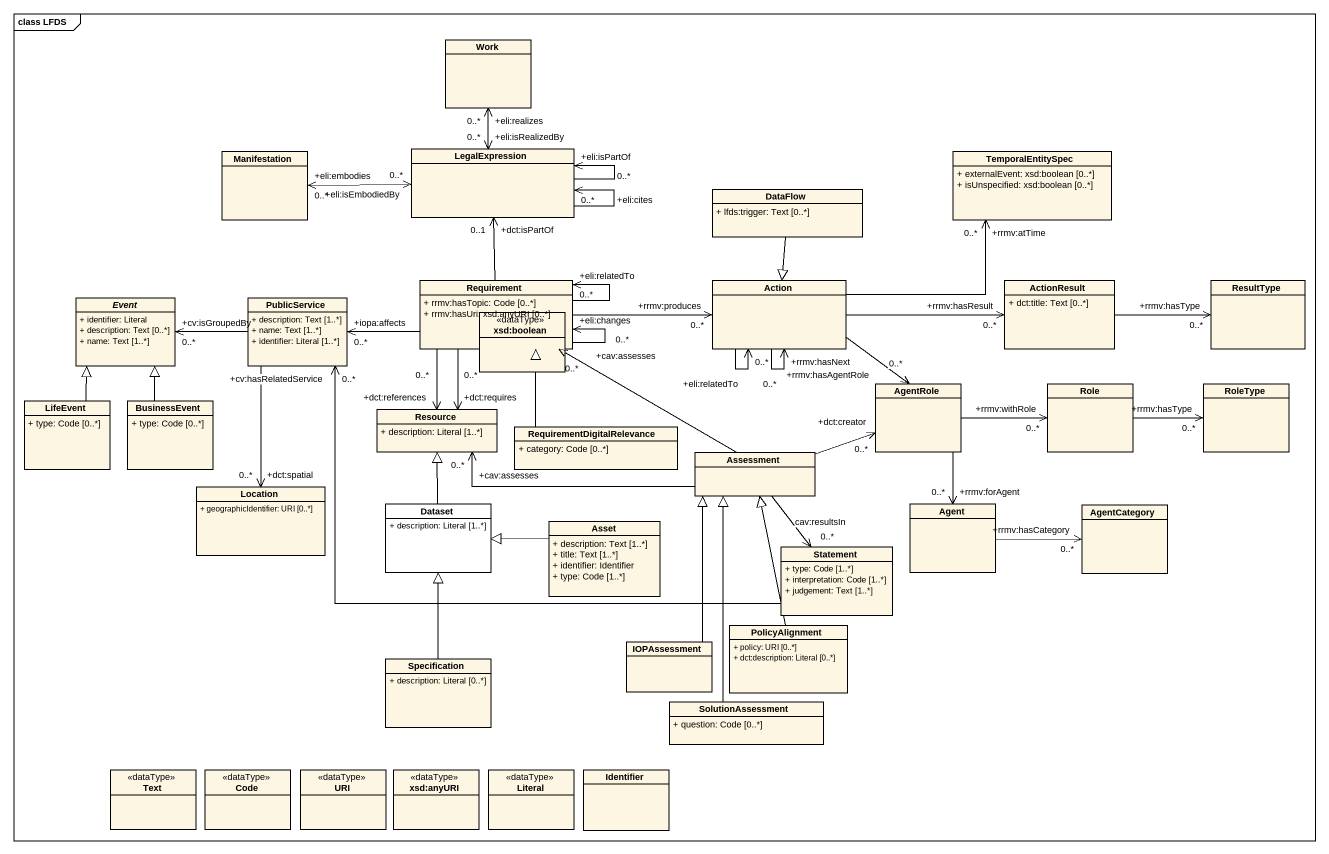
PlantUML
@startuml
mainframe class LFDS
hide circle
hide empty members
skinparam classAttributeIconSize 0
class Work
class LegalExpression
class Manifestation
class TemporalEntitySpec {
  + externalEvent: xsd:boolean [0..*]
  + isUnspecified: xsd:boolean [0..*]
}
class DataFlow {
  + lfds:trigger: Text [0..*]
}
abstract class Event {
  + identifier: Literal
  + description: Text [0..*]
  + name: Text [1..*]
}
class PublicService {
  + description: Text [1..*]
  + name: Text [1..*]
  + identifier: Literal [1..*]
}
class Requirement {
  + rrmv:hasTopic: Code [0..*]
  + rrmv:hasUri: xsd:anyURI [0..*]
}
class "Action" as Action_
class ActionResult {
  + dct:title: Text [0..*]
}
class ResultType
class "xsd:boolean" as xsd_boolean <<dataType>>
class LifeEvent {
  + type: Code [0..*]
}
class BusinessEvent {
  + type: Code [0..*]
}
class Resource {
  + description: Literal [1..*]
}
class AgentRole
class Role
class RoleType
class RequirementDigitalRelevance {
  + category: Code [0..*]
}
class Assessment
class Location {
  + geographicIdentifier: URI [0..*]
}
class Dataset #FFFFFF {
  + description: Literal [1..*]
}
class Asset {
  + description: Text [1..*]
  + title: Text [1..*]
  + identifier: Identifier
  + type: Code [1..*]
}
class "Agent" as Agent_
class AgentCategory
class Statement {
  + type: Code [1..*]
  + interpretation: Code [1..*]
  + judgement: Text [1..*]
}
class IOPAssessment
class PolicyAlignment {
  + policy: URI [0..*]
  + dct:description: Literal [0..*]
}
class Specification {
  + description: Literal [0..*]
}
class SolutionAssessment {
  + question: Code [0..*]
}
class Text <<dataType>>
class Code <<dataType>>
class URI <<dataType>>
class "xsd:anyURI" as xsd_anyURI <<dataType>>
class Literal <<dataType>>
class Identifier
LegalExpression "+eli:isRealizedBy\n0..*" <-up-> "+eli:realizes\n0..*" Work
LegalExpression --> "+eli:isPartOf\n0..*" LegalExpression
LegalExpression --> "+eli:cites\n0..*" LegalExpression
Manifestation "+eli:embodies\n0..*" <-right-> "+eli:isEmbodiedBy\n0..*" LegalExpression
DataFlow --|> Action_
PublicService -left-> "+cv:isGroupedBy\n0..*" Event
PublicService --> "+dct:spatial\n0..*" Location
Requirement -up-> "+dct:isPartOf\n0..1" LegalExpression
Requirement -left-> "+iopa:affects\n0..*" PublicService
Requirement --> "+eli:relatedTo\n0..*" Requirement
Requirement --> "+eli:changes\n0..*" Requirement
Requirement -right-> "+rrmv:produces\n0..*" Action_
Requirement --> "+dct:requires\n0..*" Resource
Requirement --> "+dct:references\n0..*" Resource
Action_ -right-> "+rrmv:atTime\n0..*" TemporalEntitySpec
Action_ --> "+rrmv:hasNext\n0..*" Action_
Action_ --> "+eli:relatedTo\n0..*" Action_
Action_ -right-> "+rrmv:hasResult\n0..*" ActionResult
Action_ --> "+rrmv:hasAgentRole\n0..*" AgentRole
ActionResult -right-> "+rrmv:hasType\n0..*" ResultType
LifeEvent -up-|> Event
BusinessEvent -up-|> Event
AgentRole -right-> "+rrmv:withRole\n0..*" Role
AgentRole --> "+rrmv:forAgent\n0..*" Agent_
Role -right-> "+rrmv:hasType\n0..*" RoleType
RequirementDigitalRelevance -up-|> Requirement
Assessment -up-> "+cav:assesses\n0..*" Requirement
Assessment -left-> "+cav:assesses\n0..*" Resource
Assessment -right-> "+dct:creator\n0..*" AgentRole
Assessment --> "0..*" Statement : cav:resultsIn
Dataset -up-|> Resource
Asset -left-|> Dataset
Agent_ -right-> "+rrmv:hasCategory\n0..*" AgentCategory
Statement -left-> "+cv:hasRelatedService\n0..*" PublicService
IOPAssessment -up-|> Assessment
PolicyAlignment -up-|> Assessment
Specification -up-|> Dataset
SolutionAssessment -up-|> Assessment
@enduml
